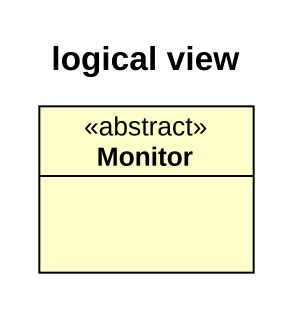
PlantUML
@startuml
title logical view
hide circle
hide empty members
class Monitor <<abstract>>
@enduml
